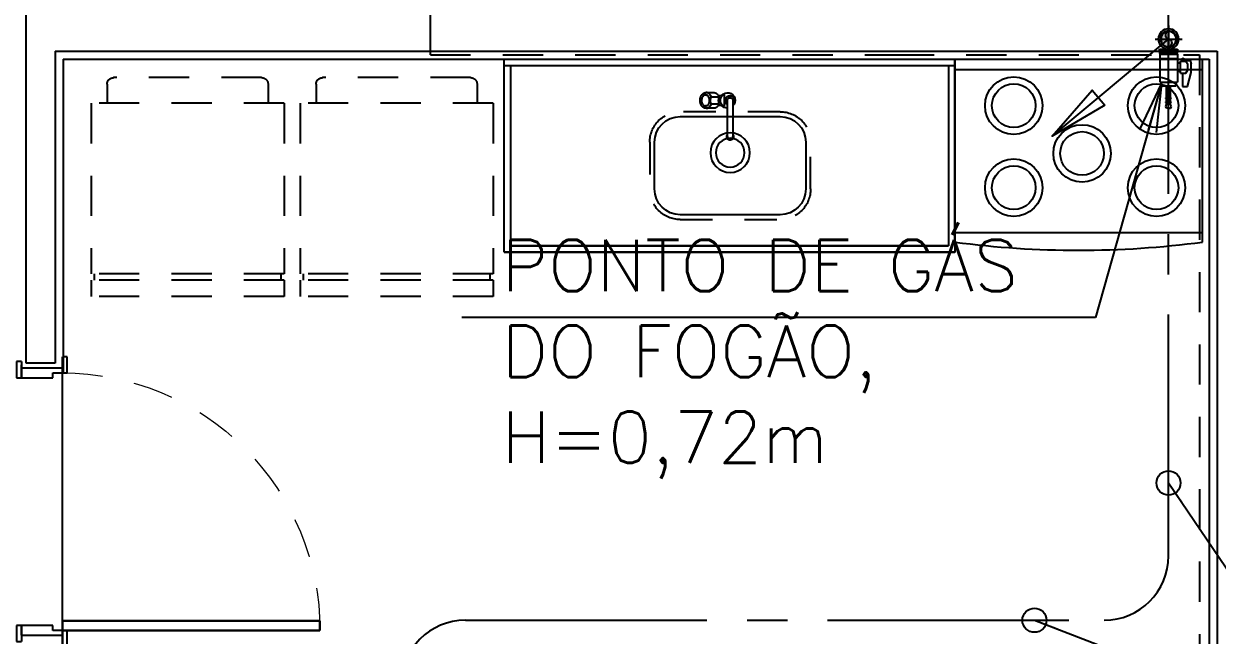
# Model space of a CAD drawing. Header units: millimetres. Extents: x 188.6 to 263.2, y 40.1 to 120.1.
# Drawn here: x 197.274 to 200.981, y 84.435 to 86.335 of the extents above; entities that cross this region are included whole.
import ezdxf

# ---------------------------------------------------------------- set-up
doc = ezdxf.new("R2010")
doc.units = ezdxf.units.MM
for name, pattern in [('CENTER2', [1.125, 0.75, -0.125, 0.125, -0.125]), ('HIDDEN2', [0.1875, 0.125, -0.0625]), ('XREF-TIPO$0$HIDDEN2', [0.1875, 0.125, -0.0625])]:
    doc.linetypes.add(name, pattern=pattern)
for name, color, linetype in [('ARQ', 8, 'Continuous'), ('ESTR-VIGAS', 11, 'HIDDEN2'), ('ESTRUTURA', 7, 'Continuous'), ('GAS-COL', 7, 'Continuous'), ('GAS-PONTO', 202, 'Continuous'), ('GAS-TEXTO', 7, 'Continuous'), ('GAS-TUBO-PISO', 6, 'CENTER2'), ('NORMO-AF', 2, 'Continuous'), ('XREF-TIPO$0$L-MC-LAYOUT MOLHADO', 8, 'Continuous'), ('XREF-TIPO$0$LAYOUT MOLHADO', 8, 'Continuous')]:
    doc.layers.add(name, color=color, linetype=linetype)
doc.styles.add('60-100', font='romans.shx', dxfattribs={"height": 0.16})
doc.styles.add('60-50', font='romans.shx', dxfattribs={"height": 0.08})
doc.styles.add('60-75', font='romans.shx', dxfattribs={"height": 0.12})
doc.dimstyles.new('BOLAS75', dxfattribs={"dimtxt": 0.12, "dimasz": 0.075, "dimexe": 0.18, "dimexo": 0.06, "dimgap": 0.08, "dimtad": 0, "dimzin": 4, "dimdsep": 46, "dimtxsty": '60-75', "dimblk": 'ORIGIN', "dimcen": 0.09, "dimse1": 1, "dimse2": 1, "dimclrd": 244, "dimclrt": 7, "dimadec": 0, "dimazin": 0, "dimtfac": 1.8, "dimtix": 1, "dimtmove": 2, "dimatfit": 3, "dimldrblk": 'ORIGIN', "dimfxl": 0.18, "dimtvp": 2, "dimtolj": 1, "dimtzin": 4, "dimarcsym": 0})
doc.dimstyles.new('IND75', dxfattribs={"dimtxt": 0.15, "dimasz": 0.1875, "dimexe": 0.15, "dimexo": 0, "dimgap": 0.1, "dimtad": 1, "dimzin": 10, "dimdsep": 46, "dimtxsty": '60-75', "dimcen": 0, "dimclrd": 256, "dimclre": 1, "dimclrt": 256, "dimadec": 0, "dimazin": 0, "dimtfac": 1, "dimtix": 1, "dimtmove": 2, "dimatfit": 3, "dimfxl": 0.15, "dimtolj": 1, "dimtzin": 6, "dimarcsym": 0})
doc.dimstyles.new('SETAS75', dxfattribs={"dimtxt": 0.16, "dimasz": 0.15, "dimexe": 0.15, "dimexo": 0, "dimgap": 0.1, "dimtad": 1, "dimzin": 10, "dimdsep": 46, "dimtxsty": '60-100', "dimblk1": 'OPEN', "dimblk2": 'OPEN', "dimsah": 1, "dimcen": 0, "dimclrd": 244, "dimclre": 244, "dimclrt": 7, "dimadec": 0, "dimazin": 0, "dimtfac": 1, "dimtix": 1, "dimtmove": 2, "dimatfit": 3, "dimldrblk": 'OPEN', "dimfxl": 0.15, "dimtolj": 1, "dimtzin": 6, "dimarcsym": 0})

# ---------------------------------------------------------------- blocks, each defined once
blk = doc.blocks.new('COBERTURA_29-09-2016')
at = {"layer": 'ESTR-VIGAS'}
blk.add_line((-8.14, -0.14), (-8.14, 0), dxfattribs=at)
for points in [[(-8.14, -0.14), (-6.7, -0.14)], [(-6.7, -0.14), (-5.75, -0.14)], [(-5.75, -0.14), (-5.75, -3.45)]]:
    blk.add_lwpolyline(points, dxfattribs=at)
blk = doc.blocks.new('XREF-TIPO$0$geladeira')
at = {"color": 0, "linetype": 'XREF-TIPO$0$HIDDEN2'}
for p, q in [((209.0014, 120.7692), (209.0014, 121.3692)), ((209.0014, 121.3692), (209.5314, 121.3692)), ((209.5314, 120.7692), (209.5314, 121.3692)), ((209.5314, 121.3592), (209.5514, 121.3592)), ((209.5514, 120.7692), (209.5514, 121.3692)), ((209.5514, 121.3692), (209.6014, 121.3692)), ((209.6014, 120.7692), (209.6014, 121.3692)), ((208.9417, 121.3192), (209.0014, 121.3192)), ((208.9217, 120.8392), (208.9217, 121.2992)), ((208.9417, 120.8192), (209.0014, 120.8192)), ((209.0014, 120.7692), (209.5314, 120.7692)), ((209.5314, 120.7792), (209.5514, 120.7792)), ((209.5514, 120.7692), (209.6014, 120.7692))]:
    blk.add_line(p, q, dxfattribs=at)
for centre, start, end in [((208.9417, 121.2992), 90, 180), ((208.9417, 120.8392), 180, 270)]:
    blk.add_arc(centre, 0.02, start, end, dxfattribs=at)
blk = doc.blocks.new('XREF-TIPO$0$A$C0189091C')
at = {"color": 0}
for p, q in [((0.05, 0.1425), (0.05, 0.9425)), ((0.05, 0.9425), (0.08, 0.9425)), ((0.08, 0.9425), (0.05, 0.9425)), ((0.05, 0.9425), (0.05, 0.1425)), ((0.08, 0.9425), (0.08, 0.1425)), ((0.08, 0.1425), (0.08, 0.9425)), ((0, 0.1575), (0.05, 0.1575)), ((0, 0.1425), (0, 0.1575)), ((0.85, 0.1575), (0.9, 0.1575)), ((0.85, 0.1425), (0.85, 0.1575)), ((0.9, 0.1575), (0.9, 0.1425)), ((0.05, 0.1425), (0, 0.1425)), ((0, 0.1425), (0.05, 0.1425)), ((0.035, 0.015), (0.035, 0.1425)), ((0.08, 0.1425), (0.05, 0.1425)), ((0.05, 0.1425), (0.08, 0.1425)), ((0.05, 0.1425), (0.05, 0.1125)), ((0.05, 0.1125), (0.065, 0.1125)), ((0.065, 0.1125), (0.065, 0.015)), ((0.835, 0.1125), (0.85, 0.1125)), ((0.835, 0.015), (0.835, 0.1125)), ((0.865, 0.1425), (0.85, 0.1425)), ((0.85, 0.1125), (0.85, 0.1425)), ((0.85, 0.1425), (0.9, 0.1425)), ((0.865, 0.1425), (0.865, 0.015)), ((0.015, 0), (0.015, 0.015)), ((0.065, 0.015), (0.015, 0.015)), ((0.065, 0), (0.015, 0)), ((0.035, 0.015), (0.065, 0.015)), ((0.065, 0.015), (0.065, 0)), ((0.835, 0), (0.835, 0.015)), ((0.835, 0.015), (0.875, 0.015)), ((0.885, 0.015), (0.835, 0.015)), ((0.885, 0), (0.835, 0)), ((0.885, 0.015), (0.885, 0))]:
    blk.add_line(p, q, dxfattribs=at)
at = {"color": 0, "linetype": 'XREF-TIPO$0$HIDDEN2', "lineweight": 13}
blk.add_arc((0.05, 0.1425), 0.8, 360, 90, dxfattribs=at)
blk = doc.blocks.new('XREF-TIPO$0$FG')
at = {"layer": 'XREF-TIPO$0$L-MC-LAYOUT MOLHADO', "color": 8}
for p, q in [((2151.4637, 1499.2093), (2151.4637, 1499.7774)), ((2151.4637, 1499.7774), (2152.2337, 1499.7774)), ((2152.2337, 1499.2093), (2152.2337, 1499.7774)), ((2151.4637, 1499.7453), (2152.2337, 1499.7453)), ((2151.4637, 1499.2384), (2152.2337, 1499.2384))]:
    blk.add_line(p, q, dxfattribs=at)
for centre, radius in [((2151.647, 1499.6332), 0.0893), ((2151.647, 1499.6332), 0.0679), ((2152.0904, 1499.6332), 0.0893), ((2152.0904, 1499.6332), 0.0679), ((2151.8593, 1499.4845), 0.0893), ((2151.8593, 1499.4845), 0.0679), ((2151.647, 1499.3782), 0.0893), ((2151.647, 1499.3782), 0.0679), ((2152.0904, 1499.3782), 0.0893), ((2152.0904, 1499.3782), 0.0679)]:
    blk.add_circle(centre, radius, dxfattribs=at)
blk.add_arc((2151.8487, 1502.1151), 2.9313, 262.4528, 277.5472, dxfattribs=at)
blk = doc.blocks.new('XREF-TIPO$0$CUBA_BL47_SUPERIOR')
for p, q in [((0.155, 0.1123), (-0.155, 0.1123)), ((-0.235, 0.0323), (-0.235, -0.1128)), ((0.235, -0.1128), (0.235, 0.0323)), ((-0.155, -0.1928), (0.155, -0.1928))]:
    blk.add_line(p, q)
at = {"color": 8, "linetype": 'XREF-TIPO$0$HIDDEN2', "ltscale": 0.5}
blk.add_lwpolyline([(-0.25, 0.0323, -0.414214), (-0.155, 0.1273), (0.155, 0.1273, -0.414214), (0.25, 0.0323), (0.25, -0.1128, -0.414214), (0.155, -0.2078), (-0.155, -0.2078, -0.414214), (-0.25, -0.1128)], format="xyb", close=True, dxfattribs=at)
at = {"color": 8}
blk.add_circle((0, 0), 0.0615, dxfattribs=at)
blk.add_circle((0, 0), 0.0449)
for centre, start, end in [((-0.155, 0.0323), 90, 180), ((0.155, 0.0323), 0, 90), ((-0.155, -0.1128), 180, 270), ((0.155, -0.1128), 270, 0)]:
    blk.add_arc(centre, 0.08, start, end)
blk = doc.blocks.new('XREF-TIPO$0$DECA_1195CR40_SUPERIOR')
for p, q in [((-0.0086, 0.0002), (-0.0086, -0.1099)), ((0.0086, -0.1099), (0.0086, 0.0002)), ((0.0369, 0.016), (0.0246, 0.016)), ((0.0512, 0.0249), (0.051, 0.0249)), ((0.0513, 0.0249), (0.0512, 0.0249)), ((0.0751, 0.0249), (0.0513, 0.0249)), ((0.0766, 0.0174), (0.0761, 0.0174)), ((0.0246, -0.0151), (0.0369, -0.0151)), ((0.0513, -0.0241), (0.0751, -0.0241)), ((0.0761, -0.0166), (0.0766, -0.0166)), ((-0.0086, -0.1099), (-0.0086, -0.1112)), ((0.0086, -0.1112), (0.0086, -0.1099)), ((-0.0102, -0.1112), (-0.0102, -0.1129)), ((0.0102, -0.1129), (0.0102, -0.1112))]:
    blk.add_line(p, q)
at = {"color": 8}
for p, q in [((0.0594, 0.0116), (0.0356, 0.0116)), ((0.0356, -0.0108), (0.0594, -0.0108))]:
    blk.add_line(p, q, dxfattribs=at)
for points in [[(0.0086, 0.0002, 0), (0.0086, 0.0005, 0), (0.0086, 0.0009, 0), (0.0086, 0.0012, 0), (0.0086, 0.0014, 0), (0.0085, 0.0016, 0), (0.0085, 0.0017, 0), (0.0085, 0.0018, 0), (0.0085, 0.0019, 0), (0.0085, 0.0021, 0), (0.0084, 0.0022, 0), (0.0084, 0.0023, 0), (0.0084, 0.0024, 0), (0.0084, 0.0024, 0), (0.0083, 0.0025, 0), (0.0083, 0.0026, 0), (0.0082, 0.0029, 0), (0.0081, 0.0032, 0), (0.008, 0.0035, 0), (0.0079, 0.0038, 0), (0.0076, 0.0045, 0), (0.0073, 0.005, 0), (0.0069, 0.0056, 0), (0.0065, 0.0061, 0), (0.006, 0.0065, 0), (0.0055, 0.007, 0), (0.005, 0.0074, 0), (0.0045, 0.0077, 0), (0.004, 0.008, 0), (0.0034, 0.0083, 0), (0.0028, 0.0085, 0), (0.0022, 0.0087, 0), (0.0016, 0.0088, 0), (0.001, 0.0089, 0), (0.0003, 0.009, 0), (-0.0003, 0.009, 0), (-0.0009, 0.0089, 0), (-0.0016, 0.0088, 0), (-0.0022, 0.0087, 0), (-0.0028, 0.0085, 0), (-0.0034, 0.0083, 0), (-0.0039, 0.008, 0), (-0.0045, 0.0077, 0), (-0.005, 0.0074, 0), (-0.0055, 0.007, 0), (-0.006, 0.0066, 0), (-0.0064, 0.0061, 0), (-0.0068, 0.0056, 0), (-0.0072, 0.0051, 0), (-0.0076, 0.0045, 0), (-0.0076, 0.0043, 0), (-0.0077, 0.0042, 0), (-0.0078, 0.004, 0), (-0.0079, 0.0039, 0), (-0.0079, 0.0037, 0), (-0.008, 0.0035, 0), (-0.0081, 0.0032, 0), (-0.0082, 0.003, 0), (-0.0083, 0.0027, 0), (-0.0084, 0.0024, 0), (-0.0085, 0.002, 0), (-0.0085, 0.0016, 0), (-0.0086, 0.0011, 0), (-0.0086, 0.0007, 0), (-0.0086, 0.0002, 0)], [(0.0246, 0.016, 0), (0.0245, 0.016, 0), (0.0243, 0.016, 0), (0.0242, 0.016, 0), (0.0241, 0.016, 0), (0.024, 0.016, 0), (0.024, 0.016, 0), (0.024, 0.016, 0)], [(0.0352, 0.0117, 0), (0.0352, 0.0117, 0), (0.0353, 0.0117, 0), (0.0354, 0.0116, 0), (0.0356, 0.0116, 0)], [(0.0352, 0.0117, 0), (0.0354, 0.0111, 0), (0.0357, 0.0099, 0), (0.036, 0.0087, 0), (0.0362, 0.0075, 0), (0.0364, 0.0063, 0), (0.0366, 0.005, 0), (0.0367, 0.0037, 0), (0.0368, 0.0025, 0), (0.0368, 0.0012, 0), (0.0368, -0.0001, 0), (0.0368, -0.0013, 0), (0.0367, -0.0026, 0), (0.0366, -0.0039, 0), (0.0364, -0.0051, 0), (0.0363, -0.0064, 0), (0.036, -0.0076, 0), (0.0358, -0.0088, 0), (0.0354, -0.01, 0), (0.0352, -0.0109, 0)], [(0.051, 0.0249, 0), (0.0505, 0.0249, 0), (0.0496, 0.0248, 0), (0.0488, 0.0247, 0), (0.0479, 0.0245, 0), (0.047, 0.0243, 0), (0.0462, 0.024, 0), (0.0454, 0.0236, 0), (0.0445, 0.0232, 0), (0.0437, 0.0228, 0), (0.0429, 0.0223, 0), (0.0422, 0.0218, 0), (0.0414, 0.0212, 0), (0.0407, 0.0205, 0), (0.04, 0.0198, 0), (0.0393, 0.0191, 0), (0.0386, 0.0183, 0), (0.038, 0.0175, 0), (0.0374, 0.0167, 0), (0.0368, 0.0158, 0), (0.0363, 0.0149, 0), (0.0358, 0.0139, 0), (0.0354, 0.013, 0), (0.0353, 0.0128, 0)], [(0.0513, 0.0249, 0), (0.0513, 0.0249, 0)], [(0.0639, 0.0004, 0), (0.0641, 0.003, 0), (0.0645, 0.0056, 0), (0.0652, 0.008, 0), (0.0662, 0.0102, 0), (0.0675, 0.0122, 0), (0.0689, 0.014, 0), (0.0705, 0.0154, 0), (0.0723, 0.0164, 0), (0.0742, 0.0171, 0), (0.0761, 0.0174, 0), (0.0766, 0.0174, 0)], [(0.0766, -0.0166, 0), (0.0746, -0.0164, 0), (0.0727, -0.0158, 0), (0.0709, -0.0148, 0), (0.0693, -0.0135, 0), (0.0678, -0.0118, 0), (0.0665, -0.0099, 0), (0.0655, -0.0077, 0), (0.0647, -0.0053, 0), (0.0642, -0.0028, 0), (0.0639, -0.0002, 0), (0.0639, 0.0004, 0)], [(0.0751, -0.0241, 0), (0.0755, -0.0241, 0), (0.0764, -0.024, 0), (0.0773, -0.0239, 0), (0.0781, -0.0237, 0), (0.079, -0.0235, 0), (0.0799, -0.0233, 0), (0.0807, -0.0229, 0), (0.0815, -0.0226, 0), (0.0823, -0.0221, 0), (0.0831, -0.0217, 0), (0.0839, -0.0211, 0), (0.0847, -0.0206, 0), (0.0854, -0.02, 0), (0.0861, -0.0193, 0), (0.0868, -0.0186, 0), (0.0875, -0.0178, 0), (0.0881, -0.017, 0), (0.0888, -0.0162, 0), (0.0893, -0.0153, 0), (0.0899, -0.0144, 0), (0.0904, -0.0135, 0), (0.0909, -0.0125, 0), (0.0913, -0.0115, 0), (0.0917, -0.0105, 0), (0.0921, -0.0095, 0), (0.0924, -0.0084, 0), (0.0927, -0.0073, 0), (0.093, -0.0062, 0), (0.0932, -0.0051, 0), (0.0934, -0.004, 0), (0.0935, -0.0028, 0), (0.0936, -0.0017, 0), (0.0937, -0.0005, 0), (0.0937, 0.0006, 0), (0.0936, 0.0018, 0), (0.0936, 0.0029, 0), (0.0935, 0.0041, 0), (0.0933, 0.0052, 0), (0.0931, 0.0064, 0), (0.0929, 0.0075, 0), (0.0926, 0.0086, 0), (0.0923, 0.0096, 0), (0.092, 0.0107, 0), (0.0916, 0.0117, 0), (0.0912, 0.0128, 0), (0.0907, 0.0137, 0), (0.0902, 0.0147, 0), (0.0897, 0.0156, 0), (0.0891, 0.0165, 0), (0.0885, 0.0174, 0), (0.0879, 0.0182, 0), (0.0873, 0.019, 0), (0.0866, 0.0197, 0), (0.0859, 0.0204, 0), (0.0851, 0.0211, 0), (0.0844, 0.0217, 0), (0.0836, 0.0222, 0), (0.0828, 0.0227, 0), (0.082, 0.0232, 0), (0.0812, 0.0236, 0), (0.0803, 0.0239, 0), (0.0795, 0.0242, 0), (0.0786, 0.0245, 0), (0.0778, 0.0247, 0), (0.0769, 0.0248, 0), (0.076, 0.0249, 0), (0.0751, 0.0249, 0), (0.0751, 0.0249, 0)], [(0.0751, 0.0249, 0), (0.0751, 0.0249, 0)], [(0.0766, 0.0174, 0), (0.0785, 0.0172, 0), (0.0804, 0.0166, 0), (0.0822, 0.0157, 0), (0.0838, 0.0143, 0), (0.0853, 0.0127, 0), (0.0866, 0.0107, 0), (0.0877, 0.0085, 0), (0.0885, 0.0062, 0), (0.089, 0.0036, 0), (0.0892, 0.001, 0), (0.0891, -0.0016, 0), (0.0887, -0.0041, 0), (0.0881, -0.0066, 0), (0.0871, -0.0088, 0), (0.086, -0.0109, 0), (0.0846, -0.0127, 0), (0.083, -0.0142, 0), (0.0812, -0.0154, 0), (0.0794, -0.0161, 0), (0.0775, -0.0165, 0), (0.0766, -0.0166, 0)], [(0.024, -0.0152, 0), (0.024, -0.0152, 0), (0.024, -0.0151, 0), (0.0241, -0.0151, 0), (0.0243, -0.0151, 0), (0.0245, -0.0151, 0), (0.0246, -0.0151, 0)], [(0.0356, -0.0108, 0), (0.0354, -0.0108, 0), (0.0353, -0.0108, 0), (0.0352, -0.0108, 0), (0.0352, -0.0109, 0)], [(0.0353, -0.0119, 0), (0.0355, -0.0125, 0), (0.036, -0.0134, 0), (0.0365, -0.0144, 0), (0.037, -0.0153, 0), (0.0376, -0.0161, 0), (0.0382, -0.017, 0), (0.0389, -0.0178, 0), (0.0395, -0.0185, 0), (0.0402, -0.0193, 0), (0.041, -0.0199, 0), (0.0417, -0.0205, 0), (0.0425, -0.0211, 0), (0.0432, -0.0216, 0), (0.0441, -0.0221, 0), (0.0449, -0.0226, 0), (0.0457, -0.0229, 0), (0.0466, -0.0233, 0), (0.0474, -0.0235, 0), (0.0483, -0.0237, 0), (0.0491, -0.0239, 0), (0.05, -0.024, 0), (0.0509, -0.0241, 0), (0.0514, -0.0241, 0)], [(0.0514, -0.0241, 0), (0.0513, -0.0241, 0)], [(0.0751, -0.0241, 0), (0.0751, -0.0241, 0)], [(-0.0086, -0.1059, 0), (-0.0094, -0.1075, 0), (-0.0099, -0.1091, 0), (-0.0102, -0.1109, 0), (-0.0102, -0.1112, 0)], [(0.0102, -0.1112, 0), (0.01, -0.1095, 0), (0.0096, -0.1078, 0), (0.0088, -0.1062, 0), (0.0086, -0.1059, 0)], [(-0.0102, -0.1129, 0), (-0.01, -0.1147, 0), (-0.0096, -0.1164, 0), (-0.0088, -0.118, 0), (-0.0078, -0.1195, 0), (-0.0065, -0.1207, 0), (-0.0051, -0.1217, 0), (-0.0035, -0.1225, 0), (-0.0018, -0.1229, 0), (0, -0.1231, 0)], [(0, -0.1231, 0), (0.0018, -0.1229, 0), (0.0035, -0.1225, 0), (0.0051, -0.1217, 0), (0.0065, -0.1207, 0), (0.0078, -0.1195, 0), (0.0088, -0.118, 0), (0.0096, -0.1164, 0), (0.01, -0.1147, 0), (0.0102, -0.1129, 0)]]:
    blk.add_polyline3d(points)
for points in [[(0.0253, -0.0151, 0), (0.0249, -0.0153, 0), (0.0243, -0.0157, 0), (0.0235, -0.0161, 0), (0.0227, -0.0164, 0), (0.022, -0.0167, 0), (0.0213, -0.0168, 0), (0.0207, -0.0169, 0), (0.0201, -0.017, 0), (0.0196, -0.0169, 0), (0.0192, -0.0168, 0), (0.0186, -0.0166, 0), (0.0182, -0.0163, 0), (0.0179, -0.0159, 0), (0.0177, -0.0154, 0), (0.0175, -0.0149, 0), (0.0173, -0.0142, 0), (0.0173, -0.0135, 0), (0.0173, -0.0127, 0), (0.0173, -0.0118, 0), (0.0173, -0.0108, 0), (0.0174, -0.01, 0), (0.0174, -0.0091, 0), (0.0175, -0.0082, 0), (0.0175, -0.0072, 0), (0.0176, -0.0065, 0), (0.0176, -0.0056, 0), (0.0177, -0.0051, 0), (0.0177, -0.0044, 0), (0.0177, -0.0038, 0), (0.0177, -0.0034, 0), (0.0177, -0.003, 0), (0.0178, -0.0026, 0), (0.0178, -0.0022, 0), (0.0178, -0.0017, 0), (0.0178, -0.0012, 0), (0.0178, -0.0008, 0), (0.0178, -0.0004, 0), (0.0178, -0.0001, 0), (0.0178, 0.0004, 0), (0.0178, 0.0009, 0), (0.0178, 0.0014, 0), (0.0178, 0.0018, 0), (0.0178, 0.0022, 0), (0.0178, 0.0026, 0), (0.0178, 0.003, 0), (0.0178, 0.0034, 0), (0.0177, 0.004, 0), (0.0177, 0.0047, 0), (0.0177, 0.0053, 0), (0.0177, 0.0058, 0), (0.0176, 0.0067, 0), (0.0176, 0.0074, 0), (0.0175, 0.0087, 0), (0.0174, 0.0099, 0), (0.0174, 0.0109, 0), (0.0173, 0.0119, 0), (0.0173, 0.0129, 0), (0.0173, 0.0138, 0), (0.0173, 0.0146, 0), (0.0174, 0.0154, 0), (0.0176, 0.0161, 0), (0.0178, 0.0166, 0), (0.0181, 0.017, 0), (0.0184, 0.0173, 0), (0.0187, 0.0175, 0), (0.0192, 0.0177, 0), (0.0197, 0.0178, 0), (0.0203, 0.0178, 0), (0.0211, 0.0177, 0), (0.0219, 0.0176, 0), (0.0226, 0.0173, 0), (0.0234, 0.017, 0), (0.0242, 0.0166, 0), (0.025, 0.0162, 0), (0.0253, 0.016, 0)], [(0.0246, 0.016, 0), (0.0244, 0.016, 0), (0.0244, 0.0159, 0), (0.0243, 0.0158, 0), (0.0243, 0.0156, 0), (0.0244, 0.0154, 0), (0.0245, 0.0152, 0), (0.0248, 0.0148, 0), (0.0251, 0.0144, 0), (0.0254, 0.014, 0), (0.0258, 0.0135, 0), (0.0267, 0.0124, 0), (0.0272, 0.0118, 0), (0.0277, 0.0112, 0), (0.0282, 0.0103, 0), (0.0288, 0.0094, 0), (0.0294, 0.0083, 0), (0.0297, 0.0077, 0), (0.03, 0.0071, 0), (0.0303, 0.0064, 0), (0.0305, 0.0056, 0), (0.0307, 0.0052, 0), (0.0308, 0.0048, 0), (0.0309, 0.0044, 0), (0.031, 0.0039, 0), (0.0311, 0.0034, 0), (0.0312, 0.0029, 0), (0.0313, 0.0024, 0), (0.0313, 0.0019, 0), (0.0314, 0.0014, 0), (0.0314, 0.0009, 0), (0.0314, 0.0006, 0), (0.0314, 0.0004, 0), (0.0314, 0.0001, 0), (0.0314, -0.0002, 0), (0.0314, -0.0005, 0), (0.0314, -0.0007, 0), (0.0313, -0.001, 0), (0.0313, -0.0013, 0), (0.0313, -0.0017, 0), (0.0312, -0.0021, 0), (0.0311, -0.0025, 0), (0.0311, -0.0029, 0), (0.031, -0.0033, 0), (0.0309, -0.0036, 0), (0.0308, -0.0041, 0), (0.0306, -0.0045, 0), (0.0303, -0.0053, 0), (0.03, -0.0061, 0), (0.0297, -0.0068, 0), (0.0292, -0.0078, 0), (0.0288, -0.0086, 0), (0.0283, -0.0094, 0), (0.0278, -0.0101, 0), (0.0269, -0.0113, 0), (0.0261, -0.0124, 0), (0.0253, -0.0133, 0), (0.025, -0.0137, 0), (0.0247, -0.014, 0), (0.0245, -0.0144, 0), (0.0243, -0.0147, 0), (0.0243, -0.0149, 0), (0.0243, -0.015, 0), (0.0243, -0.0151, 0), (0.0245, -0.0151, 0), (0.0246, -0.0151, 0)], [(0.0594, 0.0129, 0), (0.0593, 0.0127, 0), (0.0593, 0.0125, 0), (0.0593, 0.0122, 0), (0.0593, 0.0119, 0), (0.0593, 0.0117, 0), (0.0594, 0.0116, 0)], [(0.0594, 0.0129, 0), (0.0607, 0.0155, 0), (0.0623, 0.0179, 0), (0.064, 0.0199, 0), (0.066, 0.0216, 0), (0.0681, 0.023, 0), (0.0703, 0.0241, 0), (0.0725, 0.0247, 0), (0.0749, 0.0249, 0), (0.0751, 0.0249, 0)], [(0.0594, -0.0108, 0), (0.0602, -0.0075, 0), (0.0607, -0.0041, 0), (0.061, -0.0006, 0), (0.0609, 0.0028, 0), (0.0605, 0.0062, 0), (0.0599, 0.0096, 0), (0.0594, 0.0116, 0)], [(0.0594, -0.0108, 0), (0.0593, -0.011, 0), (0.0593, -0.0113, 0), (0.0593, -0.0115, 0), (0.0593, -0.0118, 0), (0.0594, -0.012, 0), (0.0594, -0.0121, 0)], [(0.0751, -0.0241, 0), (0.0727, -0.0239, 0), (0.0705, -0.0233, 0), (0.0682, -0.0223, 0), (0.0662, -0.0209, 0), (0.0642, -0.0192, 0), (0.0624, -0.0172, 0), (0.0609, -0.0149, 0), (0.0595, -0.0123, 0), (0.0594, -0.0121, 0)], [(0.0086, -0.1112, 0), (0.0086, -0.1119, 0), (0.0085, -0.1126, 0), (0.0084, -0.1133, 0), (0.0082, -0.1139, 0), (0.008, -0.1145, 0), (0.0077, -0.1152, 0), (0.0074, -0.1157, 0), (0.007, -0.1163, 0), (0.0066, -0.1168, 0), (0.0061, -0.1173, 0), (0.0056, -0.1178, 0), (0.0051, -0.1182, 0), (0.0045, -0.1186, 0), (0.0039, -0.1189, 0), (0.0033, -0.1192, 0), (0.0027, -0.1194, 0), (0.002, -0.1196, 0), (0.0014, -0.1197, 0), (0.0007, -0.1198, 0), (0, -0.1198, 0), (-0.0007, -0.1198, 0), (-0.0013, -0.1197, 0), (-0.002, -0.1196, 0), (-0.0027, -0.1194, 0), (-0.0033, -0.1192, 0), (-0.0039, -0.1189, 0), (-0.0045, -0.1186, 0), (-0.0051, -0.1182, 0), (-0.0056, -0.1178, 0), (-0.0061, -0.1173, 0), (-0.0066, -0.1168, 0), (-0.007, -0.1163, 0), (-0.0073, -0.1157, 0), (-0.0077, -0.1152, 0), (-0.008, -0.1145, 0), (-0.0082, -0.1139, 0), (-0.0084, -0.1133, 0), (-0.0085, -0.1126, 0), (-0.0086, -0.1119, 0), (-0.0086, -0.1112, 0)]]:
    blk.add_polyline3d(points, dxfattribs=at)
for centre, radius, start, end in [((0.0083, 0.0004), 0.0239, 40.6224, 224.7251), ((0, 0.0004), 0.0155, 303.7054, 236.2946), ((0, 0.0004), 0.00862, 180, 180.586), ((0, 0.0004), 0.00862, 180.586, 182.5957), ((0, 0.0004), 0.00862, 357.1497, 359.5628), ((0, 0.0004), 0.00862, 359.5628, 0), ((0.0366, 0.0122), 0.0015, 156.1757, 196.6323), ((0.0083, 0.0004), 0.0239, 270.7235, 319.3776), ((0.0366, -0.0113), 0.0015, 163.3677, 203.8243)]:
    blk.add_arc(centre, radius, start, end)
for start, end in [(0, 233.4897), (306.5103, 0)]:
    blk.add_arc((0, 0.0004), 0.0145, start, end, dxfattribs=at)
blk = doc.blocks.new('XREF-TIPO$0$B10')
at = {"layer": 'XREF-TIPO$0$LAYOUT MOLHADO'}
blk.add_line((1.4, -0.02), (0, -0.02), dxfattribs=at)
at = {"layer": 'XREF-TIPO$0$LAYOUT MOLHADO', "color": 8}
for p, q in [((0.02, -0.02), (0.02, -0.58)), ((1.38, -0.58), (1.38, -0.02)), ((0.02, -0.58), (1.38, -0.58))]:
    blk.add_line(p, q, dxfattribs=at)
at = {"layer": 'XREF-TIPO$0$LAYOUT MOLHADO'}
blk.add_lwpolyline([(1.4, -0.6), (1.4, 0), (0, 0), (0, -0.6)], close=True, dxfattribs=at)
at = {"layer": 'XREF-TIPO$0$L-MC-LAYOUT MOLHADO'}
for name, p in [('XREF-TIPO$0$DECA_1195CR40_SUPERIOR', (0.698, -0.1285)), ('XREF-TIPO$0$CUBA_BL47_SUPERIOR', (0.698, -0.2904))]:
    blk.add_blockref(name, p, dxfattribs=at)
blk = doc.blocks.new('A$C0BE265FA')
at = {"layer": 'ARQ'}
for p, q in [((-14.04, -2.6149), (-14.04, -0.3598)), ((-13.95, -1.645), (-10.34, -1.645)), ((-13.95, -1.645), (-13.95, -2.6149)), ((-10.34, -1.645), (-10.34, -3.7748)), ((-13.925, -1.67), (-10.365, -1.67)), ((-13.925, -1.67), (-13.925, -2.6475)), ((-10.365, -1.67), (-10.365, -3.7499)), ((-12.535, -2.25), (-11.175, -2.25)), ((-12.555, -2.27), (-11.155, -2.27)), ((-13.95, -2.6149), (-14.04, -2.6149)), ((-13.9275, -3.4449), (-13.9275, -2.6449))]:
    blk.add_line(p, q, dxfattribs=at)
at = {"layer": 'ARQ', "xscale": -1}
blk.add_blockref('XREF-TIPO$0$B10', (-11.155, -1.67), dxfattribs=at)
at = {"layer": 'ARQ'}
blk.add_blockref('XREF-TIPO$0$FG', (-2162.6188, -1501.4474), dxfattribs=at)
at = {"layer": 'ARQ', "extrusion": (0, 0, -1), "zscale": -1}
for name, p, rotation in [('XREF-TIPO$0$geladeira', (-107.5304, 207.1945), 270), ('XREF-TIPO$0$geladeira', (-108.1798, 207.1945), 270), ('XREF-TIPO$0$A$C0189091C', (14.07, -3.4949), 90)]:
    blk.add_blockref(name, p, dxfattribs=dict(at, rotation=rotation))
blk = doc.blocks.new('ponto')
at = {"layer": 'GAS-PONTO'}
for p, q in [((-0.004, 0.1217), (-0.0058, 0.1186)), ((-0.0058, 0.1186), (-0.0043, 0.1145)), ((-0.0056, 0.1102), (-0.0056, 0.1092)), ((-0.0043, 0.1102), (-0.0056, 0.1102)), ((-0.0043, 0.1092), (-0.0056, 0.1092)), ((-0.0056, 0.1018), (-0.0056, 0.1007)), ((-0.0043, 0.1018), (-0.0056, 0.1018)), ((-0.0043, 0.1007), (-0.0056, 0.1007)), ((-0.0043, 0.1145), (-0.0043, 0.1102)), ((0.0043, 0.1102), (-0.0043, 0.1102)), ((-0.0043, 0.1102), (-0.0043, 0.0756)), ((-0.0043, 0.1092), (0.0043, 0.1092)), ((0.0043, 0.1018), (-0.0043, 0.1018)), ((-0.0043, 0.1007), (0.0043, 0.1007)), ((0, 0.1217), (-0.004, 0.1217)), ((0, 0.1217), (0.004, 0.1217)), ((0.004, 0.1217), (0.0058, 0.1186)), ((0.0058, 0.1186), (0.0043, 0.1145)), ((0.0043, 0.1145), (0.0043, 0.1102)), ((0.0043, 0.1102), (0.0056, 0.1102)), ((0.0043, 0.1102), (0.0043, 0.0756)), ((0.0056, 0.1092), (0.0043, 0.1092)), ((0.0043, 0.1018), (0.0056, 0.1018)), ((0.0056, 0.1007), (0.0043, 0.1007)), ((0.0056, 0.1102), (0.0056, 0.1092)), ((0.0056, 0.1018), (0.0056, 0.1007)), ((-0.0394, 0.0774), (-0.047, 0.0479)), ((-0.0292, 0.0774), (-0.0394, 0.0774)), ((-0.0292, 0.0493), (-0.0292, 0.0774)), ((-0.0153, 0.0678), (-0.0153, 0.0755)), ((0.0148, 0.0755), (-0.0152, 0.0755)), ((0.0148, 0.0755), (0.0148, 0.0678)), ((-0.0182, 0.0101), (-0.0182, 0.0678)), ((0.0176, 0.0678), (-0.0182, 0.0678)), ((0.0176, 0.0678), (0.0176, 0.0101)), ((-0.047, 0.0479), (-0.047, 0.0303)), ((-0.0448, 0.023), (-0.047, 0.0303)), ((-0.0361, 0.0493), (-0.04, 0.0425)), ((-0.04, 0.0425), (-0.04, 0.0311)), ((-0.0361, 0.0243), (-0.04, 0.0311)), ((-0.0292, 0.0493), (-0.0361, 0.0493)), ((-0.0246, 0.0493), (-0.0292, 0.0493)), ((-0.0246, 0.0493), (-0.0246, 0.0243)), ((-0.0182, 0.0452), (-0.0246, 0.0452)), ((-0.0182, 0.0284), (-0.0246, 0.0284)), ((-0.0312, 0.023), (-0.0448, 0.023)), ((-0.0292, 0.0243), (-0.0361, 0.0243)), ((-0.0312, 0.0186), (-0.0312, 0.023)), ((-0.0292, 0.0186), (-0.0312, 0.0186)), ((-0.0246, 0.0243), (-0.0292, 0.0243)), ((-0.0292, 0.0243), (-0.0292, 0.0186)), ((-0.0185, 0.0069), (-0.0194, 0.0052)), ((-0.0185, 0.0069), (-0.0194, 0.0052)), ((-0.0194, 0.0024), (-0.0188, 0.0014)), ((-0.0194, 0.0024), (-0.0188, 0.0014)), ((-0.0185, 0.0075), (-0.0185, 0.0069)), ((-0.0185, 0.0075), (-0.0185, 0.0069)), ((0.0185, 0.0069), (-0.0185, 0.0069)), ((0.0185, 0), (-0.0185, 0)), ((0.0176, 0.0101), (-0.0182, 0.0101)), ((0.0176, 0.0193), (-0.018, 0.0193)), ((0.016, 0.01), (-0.016, 0.01)), ((0.016, 0.01), (-0.016, 0.01)), ((0.0185, 0.0069), (0.0185, 0.0075)), ((0.0185, 0.0069), (0.0185, 0.0075)), ((0.0194, 0.0052), (0.0185, 0.0069)), ((0.0194, 0.0052), (0.0185, 0.0069)), ((0.0188, 0.0014), (0.0194, 0.0024)), ((0.0188, 0.0014), (0.0194, 0.0024))]:
    blk.add_line(p, q, dxfattribs=at)
for centre, radius, start, end in [((-0.0166, 0.0038), 0.00309, 153.4394, 206.5695), ((-0.0166, 0.0038), 0.00309, 153.4394, 206.5695), ((-0.0216, 0), 0.00309, 0.0045, 26.5695), ((-0.0216, 0), 0.00309, 0.0045, 26.5695), ((-0.016, 0.0075), 0.00247, 90.0045, 180.0045), ((-0.016, 0.0075), 0.00247, 90.0045, 180.0045), ((0.016, 0.0075), 0.00247, 0.0045, 90.0045), ((0.016, 0.0075), 0.00247, 0.0045, 90.0045), ((0.0216, 0), 0.00309, 153.4394, 180.0045), ((0.0216, 0), 0.00309, 153.4394, 180.0045), ((0.0166, 0.0038), 0.00309, 333.4394, 26.5695), ((0.0166, 0.0038), 0.00309, 333.4394, 26.5695)]:
    blk.add_arc(centre, radius, start, end, dxfattribs=at)
blk = doc.blocks.new('C50')
h = blk.add_hatch(color=8)
edge = h.paths.add_edge_path()
edge.add_arc((0, 0), 0.0238, 540, 720)
edge.add_ellipse((0.0119, 0), major_axis=(0.0119, 0), ratio=0.815791, start_angle=180, end_angle=360, ccw=False)
edge.add_ellipse((-0.0119, 0), major_axis=(-0.0119, 0), ratio=0.815791, start_angle=180, end_angle=360)
at = {"color": 252}
for p, q in [((0, -0.0421), (0, 0.0421)), ((0.0421, 0), (-0.0421, 0))]:
    blk.add_line(p, q, dxfattribs=at)
at = {"color": 0}
for radius in [0.0318, 0.0253]:
    blk.add_circle((0, 0), radius, dxfattribs=at)
at = {"color": 8}
blk.add_circle((0, 0), 0.0237, dxfattribs=at)
blk.add_ellipse((-0.0119, 0), major_axis=(-0.0119, 0), ratio=0.815791, start_param=3.141593, end_param=6.283185, dxfattribs=at)
at = {"color": 8, "extrusion": (0, 0, -1)}
blk.add_ellipse((0.0119, 0), major_axis=(0.0119, 0), ratio=0.815791, start_param=0, end_param=3.141593, dxfattribs=at)
blk = doc.blocks.new('_OPEN')
at = {"color": 0, "linetype": 'ByBlock'}
for p, q in [((-1, 0.167), (0, 0)), ((0, 0), (-1, -0.167)), ((0, 0), (-1, 0))]:
    blk.add_line(p, q, dxfattribs=at)
blk = doc.blocks.new('_Origin')
at = {"layer": 'NORMO-AF', "color": 0, "lineweight": -2}
blk.add_line((0, 0), (-1, 0), dxfattribs=at)
blk.add_circle((0, 0), 0.5, dxfattribs=at)

msp = doc.modelspace()

# ---------------------------------------------------------------- block references
at = {"layer": 'ESTRUTURA'}
msp.add_blockref('COBERTURA_29-09-2016', (206.677, 86.3784), dxfattribs=at)

# ---------------------------------------------------------------- next in the draw order: block references
at = {"layer": 'ARQ'}
msp.add_blockref('A$C0BE265FA', (211.3213, 87.8947), dxfattribs=at)

# ---------------------------------------------------------------- next in the draw order: linework, layer by layer
at = {"layer": 'GAS-TUBO-PISO', "ltscale": 0.5}
msp.add_lwpolyline([(200.8303, 86.2716), (200.8303, 87.1288)], dxfattribs=at)
at = {"layer": 'GAS-TUBO-PISO'}
msp.add_lwpolyline([(198.4458, 83.1174), (198.4459, 84.2811, -0.414205), (198.6459, 84.4811), (200.6302, 84.4811, 0.414205), (200.8302, 84.6811), (200.8303, 86.2716)], format="xyb", dxfattribs=at)

# ---------------------------------------------------------------- next in the draw order: block references
at = {"layer": 'GAS-COL', "xscale": -1, "rotation": 270.0000000000521}
msp.add_blockref('C50', (200.8304, 86.2874), dxfattribs=at)
at = {"layer": 'GAS-PONTO', "xscale": 1.5, "yscale": 1.5, "zscale": 1.5, "rotation": 180}
msp.add_blockref('ponto', (200.8304, 86.2556), dxfattribs=at)

# ---------------------------------------------------------------- next in the draw order: texts
at = {"layer": 'GAS-TEXTO', "insert": (198.7587, 85.6635), "char_height": 0.16, "width": 1.933364, "attachment_point": 1, "style": '60-50'}
msp.add_mtext('PONTO DE GÁS DO FOGÃO, H=0,72m', dxfattribs=at)

# ---------------------------------------------------------------- next in the draw order: leaders
at = {"layer": 'GAS-COL'}
msp.add_leader([(200.4686, 85.9851), (200.8304, 86.2874)], dimstyle='IND75', override={"dimldrblk": 'ClosedBlank'}, dxfattribs=at)
at = {"layer": 'GAS-TEXTO'}
for points, dimstyle in [([(200.8081, 86.1481), (200.603, 85.4225), (198.6342, 85.4225)], 'SETAS75'), ([(200.8302, 84.9077), (201.3684, 84.1144), (204.1995, 84.1144)], 'BOLAS75'), ([(200.4138, 84.4811), (201.3684, 84.1144)], 'BOLAS75')]:
    msp.add_leader(points, dimstyle=dimstyle, dxfattribs=at)

doc.saveas('drawing.dxf')
